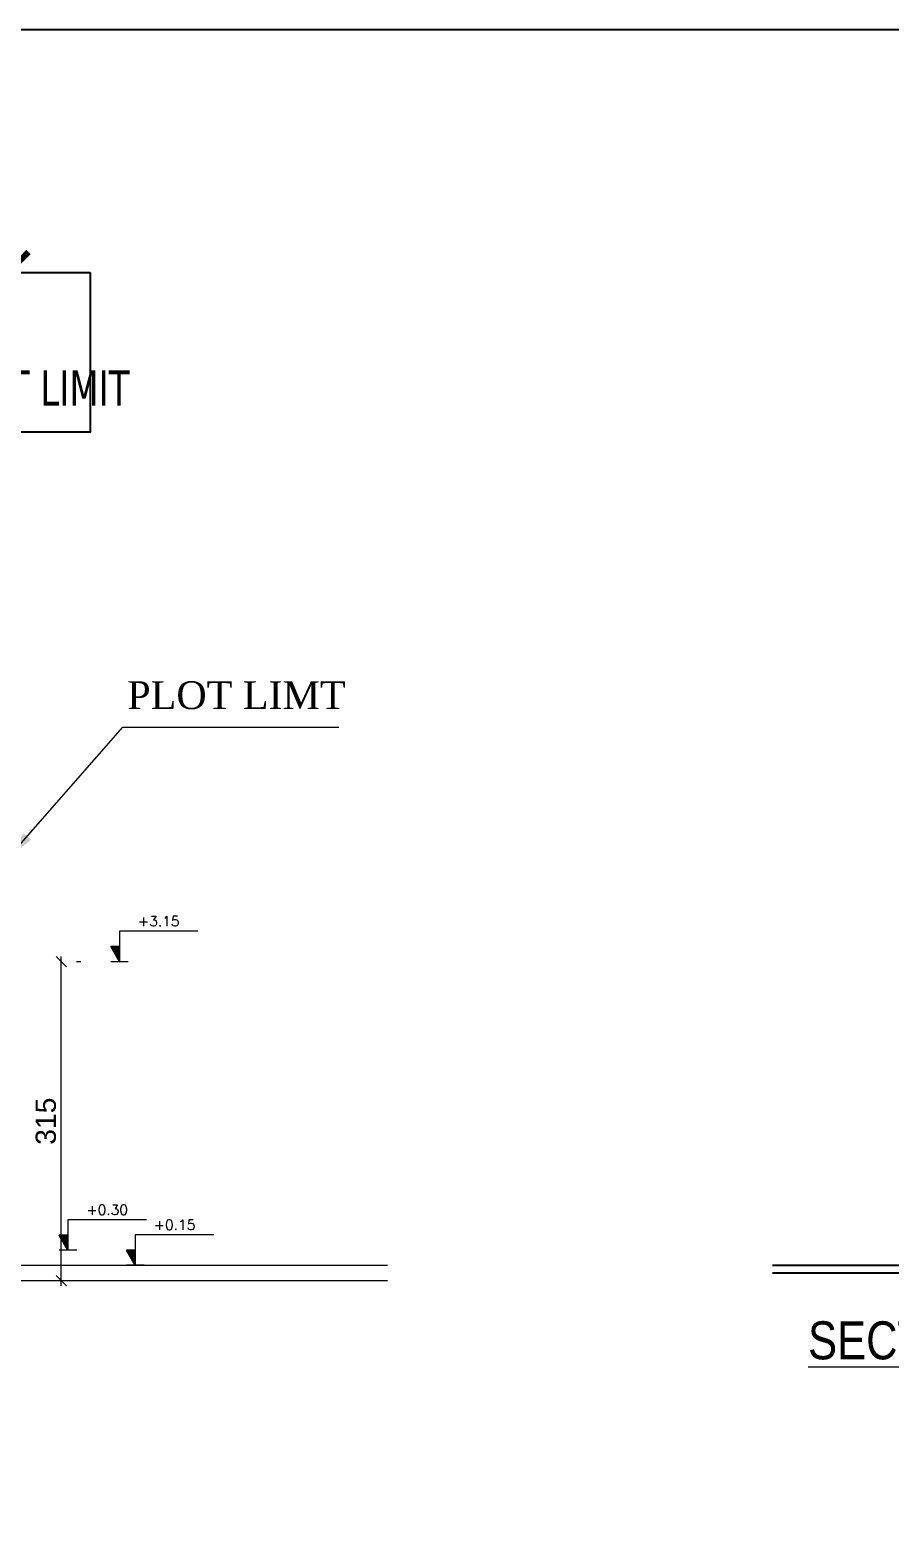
# Model space of a CAD drawing. Header units: millimetres. Extents: x -11627 to -10952, y 10244 to 10588.
# Drawn here: x -11466.38 to -11457.88, y 10417.15 to 10431.93 of the extents above; entities that cross this region are included whole.
import ezdxf
from ezdxf.enums import TextEntityAlignment as Align

# ---------------------------------------------------------------- set-up
doc = ezdxf.new("R2010")
doc.units = ezdxf.units.MM
doc.header["$PDMODE"] = 35
doc.linetypes.add('DOT', pattern=[0.25, 0, -0.25])
doc.layers.get('0').update_dxf_attribs({"lineweight": 5})
doc.layers.get('DEFPOINTS').update_dxf_attribs({"lineweight": 5})
for name, color, linetype, lineweight in [('A-GEN DIMS INTERNAL', 86, 'Continuous', 5), ('BORDER A1', 7, 'Continuous', 100), ('DIM IN', 191, 'Continuous', 5), ('elev.', 42, 'Continuous', 5), ('Notes', 32, 'Continuous', 5), ('TEXT', 30, 'Continuous', 9), ('Title Block', 7, 'Continuous', 0), ('WALL', 7, 'Continuous', 25)]:
    doc.layers.add(name, color=color, linetype=linetype, lineweight=lineweight)
doc.layers.add('A-PLOT LIMIT', color=1, linetype='Continuous')
doc.layers.add('ELE', color=8, linetype='Continuous')
doc.styles.add('DIMTEXT', font='romans.shx', dxfattribs={"width": 0.75})
doc.styles.add('frame', font='verdana.ttf', dxfattribs={"width": 5})
doc.styles.add('GROUND FLOOR XREF - option 3$0$STYLE1', font='arial.ttf', dxfattribs={"height": 0.2})
doc.styles.add('ROMANS', font='romans.shx', dxfattribs={"width": 0.85})
doc.styles.add('Section-Level', font='romans.shx', dxfattribs={"height": 0.2})
doc.styles.add('SIMPLEX', font='romans.shx', dxfattribs={"width": 0.75})
doc.styles.add('STYLE1', font='swissc.ttf')
doc.styles.add('STYLE2', font='times.ttf', dxfattribs={"height": 0.25})
doc.dimstyles.new('D100', dxfattribs={"dimtxt": 0.2, "dimasz": 0.1, "dimexe": 0.18, "dimexo": 0.0625, "dimgap": 0.1, "dimtad": 1, "dimzin": 0, "dimdsep": 46, "dimtxsty": 'SIMPLEX', "dimblk": 'DOT1', "dimcen": 0.1, "dimse1": 1, "dimse2": 1, "dimclrd": 256, "dimclre": 256, "dimclrt": 256, "dimadec": 0, "dimazin": 0, "dimtfac": 5, "dimtix": 1, "dimtmove": 2, "dimatfit": 3, "dimfxl": 1, "dimtolj": 1, "dimtzin": 0, "dimlwd": -1, "dimlwe": -1, "dimarcsym": 0})
doc.dimstyles.new('DIM 100', dxfattribs={"dimtxt": 0.2, "dimasz": 0.1, "dimexe": 0.15, "dimexo": 0.2, "dimgap": 0.05, "dimtad": 1, "dimdec": 0, "dimlfac": 100, "dimzin": 1, "dimdsep": 46, "dimtxsty": 'GROUND FLOOR XREF - option 3$0$STYLE1', "dimblk": 'OBLIQUE', "dimcen": 0.02, "dimdle": 0.05, "dimclrd": 256, "dimclre": 6, "dimclrt": 3, "dimadec": 1, "dimazin": 0, "dimtfac": 0.9, "dimtdec": 0, "dimtix": 1, "dimtofl": 0, "dimtmove": 2, "dimatfit": 3, "dimldrblk": 'ARCHTICK', "dimfxl": 1, "dimtolj": 1, "dimtzin": 12, "dimlwd": -1, "dimlwe": -1, "dimarcsym": 0})
doc.dimstyles.new('DIM 100 AX', dxfattribs={"dimtxt": 0.23, "dimasz": 0.1, "dimexe": 0.15, "dimexo": 0.2, "dimgap": 0.05, "dimtad": 1, "dimdec": 0, "dimlfac": 100, "dimrnd": 5, "dimzin": 1, "dimdsep": 46, "dimtxsty": 'ROMANS', "dimblk": 'OBLIQUE', "dimcen": 0.02, "dimdle": 0.05, "dimclrd": 256, "dimclre": 6, "dimclrt": 3, "dimadec": 1, "dimazin": 0, "dimtfac": 0.9, "dimtdec": 0, "dimtix": 1, "dimtofl": 0, "dimtmove": 2, "dimatfit": 3, "dimldrblk": 'ARCHTICK', "dimfxl": 1, "dimtolj": 1, "dimtzin": 12, "dimlwd": -1, "dimlwe": -1, "dimarcsym": 0})

# ---------------------------------------------------------------- blocks, each defined once
blk = doc.blocks.new('*X116')
at = {"color": 0}
for p, q in [((3.64, 1.17), (3.7, 1.22)), ((5.34, -0.39), (3.73, 1.22)), ((3.77, 0.94), (4.05, 1.22)), ((3.9, 0.72), (4.41, 1.22)), ((5.34, -0.75), (3.94, 0.66)), ((4.03, 0.5), (4.76, 1.22)), ((5.34, -0.04), (4.08, 1.22)), ((4.16, 0.27), (5.11, 1.22)), ((4.29, 0.05), (5.34, 1.1)), ((4.42, -0.18), (5.34, 0.75)), ((5.34, 0.31), (4.43, 1.22)), ((4.55, -0.4), (5.34, 0.39)), ((4.68, -0.62), (5.34, 0.04)), ((5.34, 0.67), (4.79, 1.22)), ((5.34, 1.02), (5.14, 1.22)), ((5.34, -1.1), (4.42, -0.18)), ((4.81, -0.85), (5.34, -0.31)), ((5.34, -1.45), (4.91, -1.02)), ((4.94, -1.07), (5.34, -0.67)), ((5.07, -1.3), (5.34, -1.02)), ((5.2, -1.52), (5.34, -1.37)), ((5.33, -1.75), (5.34, -1.73))]:
    blk.add_line(p, q, dxfattribs=at)
blk = doc.blocks.new('Level-Section')
at = {"color": 0}
for p, q in [((1.55, 0.6), (0, 0.6)), ((0, 0.6), (0, 0)), ((0, 0), (-0.173, 0.3)), ((0, 0.3), (-0.173, 0.3))]:
    blk.add_line(p, q, dxfattribs=at)
blk.add_line((0.173, 0), (-0.173, 0))
at = {"color": 0, "xscale": 0.1000000000000227, "yscale": 0.1000000000000227, "zscale": 0.1000000000000227}
blk.add_blockref('*X116', (-0.534, 0.178), dxfattribs=at)
at = {"color": 0, "style": 'Section-Level'}
blk.add_attdef('LEVEL', text='', height=0.2, dxfattribs=at).set_placement((0.775, 0.8), align=Align.MIDDLE_CENTER)
blk = doc.blocks.new('_Oblique')
at = {"color": 0, "linetype": 'ByBlock', "lineweight": -2}
blk.add_line((-0.5, -0.5), (0.5, 0.5), dxfattribs=at)
blk = doc.blocks.new('*D119')
at = {"layer": 'A-GEN DIMS INTERNAL', "transparency": 16777216}
blk.add_line((-11466.067, 10419.531), (-11466.067, 10422.781), dxfattribs=at)
at = {"layer": 'A-GEN DIMS INTERNAL', "color": 6, "linetype": 'DOT', "transparency": 16777216}
for p, q in [((-11465.874, 10422.731), (-11465.917, 10422.731)), ((-11465.874, 10419.581), (-11465.917, 10419.581))]:
    blk.add_line(p, q, dxfattribs=at)
at = {"layer": 'DEFPOINTS', "color": 0, "transparency": 16777216}
for p in [(-11466.074, 10422.731), (-11466.067, 10422.731), (-11466.074, 10419.581)]:
    blk.add_point(p, dxfattribs=at)
at = {"layer": 'A-GEN DIMS INTERNAL', "transparency": 16777216, "xscale": 0.1, "yscale": 0.1, "zscale": 0.1}
for p, rotation in [((-11466.067, 10422.731), 90), ((-11466.067, 10419.581), 270)]:
    blk.add_blockref('_Oblique', p, dxfattribs=dict(at, rotation=rotation))
at = {"layer": 'A-GEN DIMS INTERNAL', "color": 3, "transparency": 16777216, "insert": (-11466.219, 10421.156), "char_height": 0.2, "attachment_point": 5, "rotation": 90, "style": 'GROUND FLOOR XREF - option 3$0$STYLE1'}
blk.add_mtext('\\A1;315', dxfattribs=at)
blk = doc.blocks.new('_ArchTick')
at = {"color": 0, "linetype": 'ByBlock', "const_width": 0.15}
blk.add_lwpolyline([(-0.5, -0.5), (0.5, 0.5)], dxfattribs=at)
blk = doc.blocks.new('DOT1')
at = {"color": 0}
for p, q in [((0, -2), (0, 2)), ((-2, 0), (2, 0))]:
    blk.add_line(p, q, dxfattribs=at)
blk.add_circle((0, 0), 0.54, dxfattribs=at)
blk = doc.blocks.new('ADM FRAME-A2')
at = {"layer": 'BORDER A1', "lineweight": 25}
blk.add_lwpolyline([(-58.5291, 2.4571), (-11.5572, 2.4571), (-11.5572, 40.9433), (-58.5291, 40.9433)], close=True, dxfattribs=at)
blk = doc.blocks.new('*U110')
blk.add_lwpolyline([(0.8, 0.75), (0.8, -0.8), (-0.75, -0.8)])
at = {"style": 'DIMTEXT', "width": 0.75}
blk.add_attdef('F.F.L', (0.846, -0.827), '', height=0.338, dxfattribs=at)
for points in [[(0, 0.75), (0.8, 0.75)], [(-0.75, 0), (-0.75, -0.8)]]:
    blk.add_leader(points, dimstyle='DIM 100 AX', override={"dimasz": 0.4, "dimtad": 0})

msp = doc.modelspace()

# ---------------------------------------------------------------- linework, layer by layer
at = {"layer": 'ELE'}
msp.add_line((-11457.637, 10419.731), (-11459.043, 10419.731), dxfattribs=at)
at = {"layer": 'elev.'}
for p, q in [((-11462.846, 10419.731), (-11496.833, 10419.731)), ((-11462.846, 10419.581), (-11496.833, 10419.581))]:
    msp.add_line(p, q, dxfattribs=at)
at = {"layer": 'Notes'}
msp.add_line((-11465.458, 10425.046, 5.548), (-11463.325, 10425.046, 5.548), dxfattribs=at)
at = {"layer": 'WALL'}
msp.add_line((-11457.637, 10419.654), (-11459.043, 10419.654), dxfattribs=at)

# ---------------------------------------------------------------- block references
at = {"layer": 'A-PLOT LIMIT'}
ref = msp.add_blockref('*U110', (-11466.593, 10428.774), dxfattribs=dict(at, xscale=1.016, yscale=1.016, zscale=1.016))
ref.add_attrib('%%P0.00', 'PLOT LIMIT', (-11467.241, 10428.222), dxfattribs={"layer": '0', "color": 0, "linetype": 'Continuous', "height": 0.35, "style": 'frame', "width": 0.7})
at = {"layer": 'DIM IN', "xscale": 0.5, "yscale": 0.5, "zscale": 0.5}
for p, values in [((-11465.492, 10422.731), {'LEVEL': '+3.15'}), ((-11466.001, 10419.881), {'LEVEL': '+0.30'}), ((-11465.336, 10419.733), {'LEVEL': '+0.15'})]:
    msp.add_blockref('Level-Section', p, dxfattribs=at).add_auto_attribs(values)
at = {"layer": 'Title Block', "xscale": 1.485590213708992, "yscale": 1.485590213708992, "zscale": 1.485590213708992}
msp.add_blockref('ADM FRAME-A2', (-11425.603, 10371.107), dxfattribs=at)

# ---------------------------------------------------------------- texts
at = {"layer": 'Notes', "style": 'STYLE2'}
msp.add_text('PLOT LIMT', height=0.2749, dxfattribs=at).set_placement((-11464.337, 10425.363), align=Align.MIDDLE_CENTER)
at = {"layer": 'TEXT', "style": 'STYLE1'}
msp.add_text('%%USECTION - A', height=0.37503, dxfattribs=at).set_placement((-11457.404, 10418.992), align=Align.MIDDLE_CENTER)

# ---------------------------------------------------------------- dimensions: what is measured, and where the dimension line sits
at = {"layer": 'A-GEN DIMS INTERNAL'}
dim = msp.add_linear_dim(base=(-11466.067, 10422.731), p1=(-11466.074, 10419.581), p2=(-11466.074, 10422.731), angle=90, dimstyle='DIM 100', dxfattribs=at)
dim.commit()
dim.dimension.update_dxf_attribs({"geometry": '*D119', "text_midpoint": (-11466.219, 10421.156)})

# ---------------------------------------------------------------- leaders
at = {"layer": 'Notes'}
msp.add_leader([(-11466.601, 10423.742, 5.548), (-11465.458, 10425.046, 5.548)], dimstyle='D100', override={"dimasz": 0.3, "dimfxl": 0, "dimfxlon": 1, "dimarcsym": 1}, dxfattribs=at)

doc.saveas('drawing.dxf')
